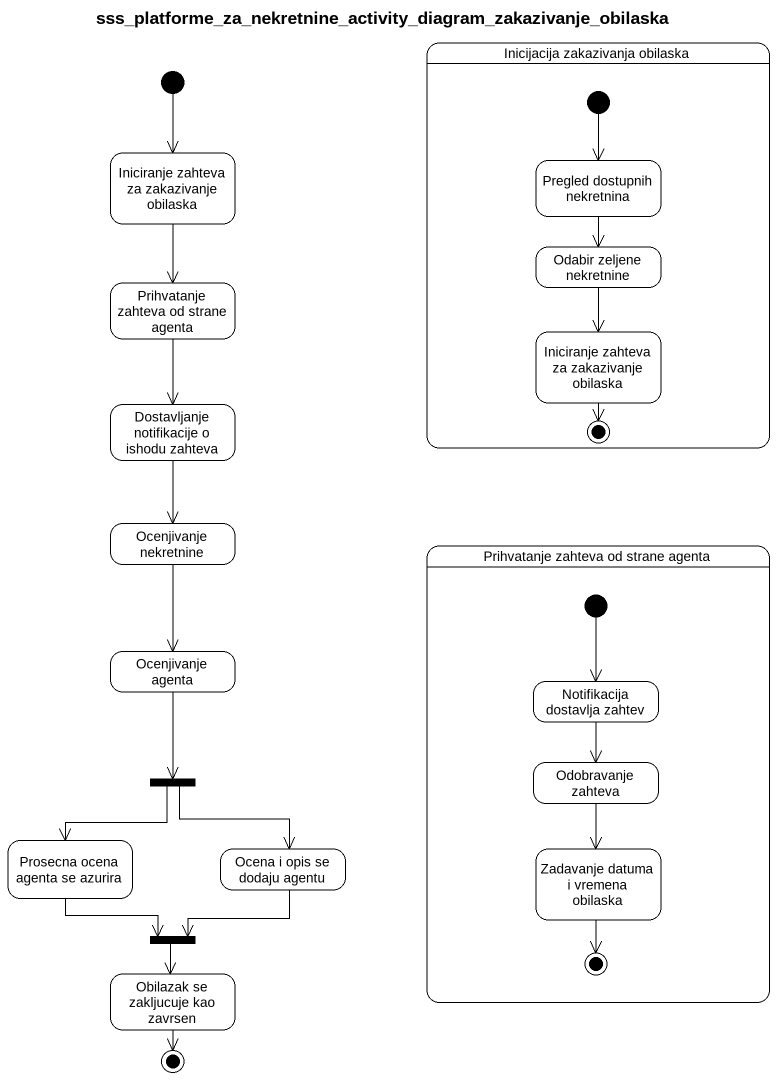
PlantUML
@startuml
title sss_platforme_za_nekretnine_activity_diagram_zakazivanje_obilaska
hide empty description
state "Inicijacija zakazivanja obilaska" as Inicijacija_zakazivanja {
  state "Pregled dostupnih nekretnina" as Pregled_dostupnih_nekretnina
  state "Odabir zeljene nekretnine" as Odabir_zeljene_nekretnine
  state "Iniciranje zahteva za zakazivanje obilaska" as Iniciranje_zahteva_za_2
  [*] --> Pregled_dostupnih_nekretnina
  Iniciranje_zahteva_za_2 --> [*]
}
state "Iniciranje zahteva za zakazivanje obilaska" as Iniciranje_zahteva_za
state "Prihvatanje zahteva od strane agenta" as Prihvatanje_zahteva_od
state "Dostavljanje notifikacije o ishodu zahteva" as Dostavljanje_notifikacije_o
state "Ocenjivanje nekretnine" as Ocenjivanje_nekretnine
state "Prihvatanje zahteva od strane agenta" as Prihvatanje_zahteva_od_2 {
  state "Notifikacija dostavlja zahtev" as Notifikacija_dostavlja
  state "Odobravanje zahteva" as Odobravanje_zahteva
  state "Zadavanje datuma i vremena obilaska" as Zadavanje_datuma_i_vremena
  [*] --> Notifikacija_dostavlja
  Zadavanje_datuma_i_vremena --> [*]
}
state "Ocenjivanje agenta" as Ocenjivanje_agenta
state fork1 <<fork>>
state "Prosecna ocena agenta se azurira" as Prosecna_ocena_agenta_se
state "Ocena i opis se dodaju agentu" as Ocena_i_opis_se_dodaju
state "Obilazak se zakljucuje kao zavrsen" as Obilazak_se_zakljucuje_kao
state fork2 <<join>>
[*] --> Iniciranje_zahteva_za
Iniciranje_zahteva_za --> Prihvatanje_zahteva_od
Pregled_dostupnih_nekretnina --> Odabir_zeljene_nekretnine
Prihvatanje_zahteva_od --> Dostavljanje_notifikacije_o
Odabir_zeljene_nekretnine --> Iniciranje_zahteva_za_2
Dostavljanje_notifikacije_o --> Ocenjivanje_nekretnine
Ocenjivanje_nekretnine --> Ocenjivanje_agenta
Ocenjivanje_agenta --> fork1
Notifikacija_dostavlja --> Odobravanje_zahteva
fork1 --> Prosecna_ocena_agenta_se
fork1 --> Ocena_i_opis_se_dodaju
Odobravanje_zahteva --> Zadavanje_datuma_i_vremena
Prosecna_ocena_agenta_se --> fork2
Ocena_i_opis_se_dodaju --> fork2
fork2 --> Obilazak_se_zakljucuje_kao
Obilazak_se_zakljucuje_kao --> [*]
@enduml
